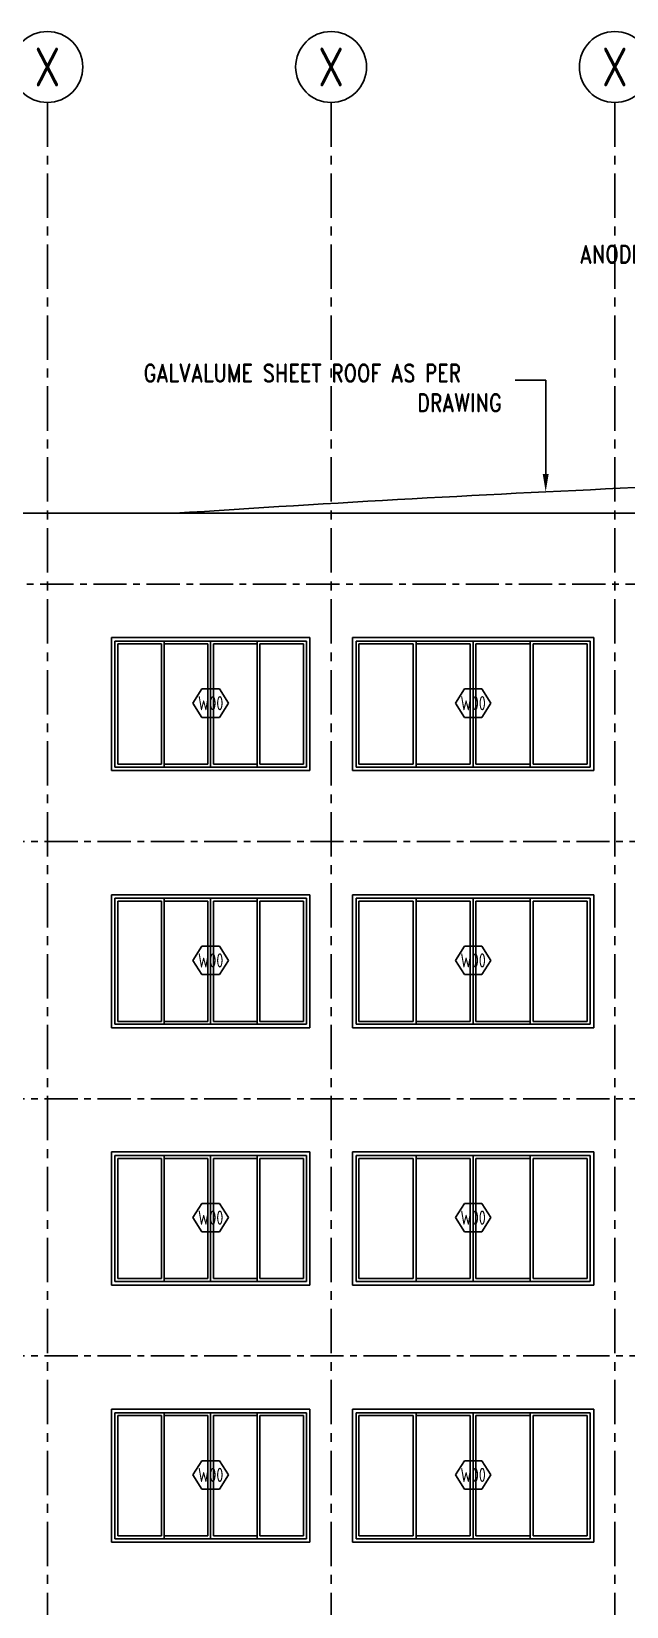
# Model space of a CAD drawing. Header units: millimetres. Extents: x -661525 to 498941, y 282148 to 1359693.
# Drawn here: x -284066 to -275677, y 729933 to 752128 of the extents above; entities that cross this region are included whole.
import ezdxf
from ezdxf.enums import TextEntityAlignment as Align

# ---------------------------------------------------------------- set-up
doc = ezdxf.new("R2010")
doc.units = ezdxf.units.MM
doc.header["$LTSCALE"] = 2.5
doc.linetypes.add('CENTER', pattern=[2, 1.25, -0.25, 0.25, -0.25])
doc.layers.get('0').update_dxf_attribs({"linetype": 'CONTINUOUS'})
doc.layers.get('DEFPOINTS').update_dxf_attribs({"linetype": 'CONTINUOUS'})
for name, color, linetype in [('A-ANNO-GRID', 5, 'CENTER'), ('A-ANNO-TEXT', 7, 'CONTINUOUS'), ('A-ELEV-HEVY', 2, 'CONTINUOUS'), ('A-ELEV-MEDM', 34, 'CONTINUOUS'), ('A-ELEV-THIN', 8, 'CONTINUOUS'), ('I-ANNO-NOTE', 11, 'CONTINUOUS')]:
    doc.layers.add(name, color=color, linetype=linetype)
doc.styles.add('ISOCP', font='isocp.shx', dxfattribs={"width": 0.8})
doc.styles.add('ROMAND', font='ROMAND')

msp = doc.modelspace()

# ---------------------------------------------------------------- linework, layer by layer
at = {"color": 253}
for p, q in [((-281789.7, 742662.8), (-281663.4, 742862.8)), ((-281663.4, 742862.8), (-281416.1, 742862.8)), ((-281416.1, 742862.8), (-281289.7, 742662.8)), ((-278089.7, 742662.8), (-277963.4, 742862.8)), ((-277963.4, 742862.8), (-277716.1, 742862.8)), ((-277716.1, 742862.8), (-277589.7, 742662.8))]:
    msp.add_line(p, q, dxfattribs=at)
at = {"color": 252}
for p, q in [((-281663.4, 742462.8), (-281789.7, 742662.8)), ((-281289.7, 742662.8), (-281416.1, 742462.8)), ((-277963.4, 742462.8), (-278089.7, 742662.8)), ((-277589.7, 742662.8), (-277716.1, 742462.8)), ((-281416.1, 742462.8), (-281663.4, 742462.8)), ((-277716.1, 742462.8), (-277963.4, 742462.8)), ((-281789.7, 739037.8), (-281663.4, 739237.8)), ((-281663.4, 739237.8), (-281416.1, 739237.8)), ((-281416.1, 739237.8), (-281289.7, 739037.8)), ((-278089.7, 739037.8), (-277963.4, 739237.8)), ((-277963.4, 739237.8), (-277716.1, 739237.8)), ((-277716.1, 739237.8), (-277589.7, 739037.8)), ((-281663.4, 738837.8), (-281789.7, 739037.8)), ((-281289.7, 739037.8), (-281416.1, 738837.8)), ((-277963.4, 738837.8), (-278089.7, 739037.8)), ((-277589.7, 739037.8), (-277716.1, 738837.8)), ((-281416.1, 738837.8), (-281663.4, 738837.8)), ((-277716.1, 738837.8), (-277963.4, 738837.8)), ((-281789.7, 735412.8), (-281663.4, 735612.8)), ((-281663.4, 735612.8), (-281416.1, 735612.8)), ((-281416.1, 735612.8), (-281289.7, 735412.8)), ((-278089.7, 735412.8), (-277963.4, 735612.8)), ((-277963.4, 735612.8), (-277716.1, 735612.8)), ((-277716.1, 735612.8), (-277589.7, 735412.8)), ((-281663.4, 735212.8), (-281789.7, 735412.8)), ((-281289.7, 735412.8), (-281416.1, 735212.8)), ((-277963.4, 735212.8), (-278089.7, 735412.8)), ((-277589.7, 735412.8), (-277716.1, 735212.8)), ((-281416.1, 735212.8), (-281663.4, 735212.8)), ((-277716.1, 735212.8), (-277963.4, 735212.8)), ((-281789.7, 731787.8), (-281663.4, 731987.8)), ((-281663.4, 731987.8), (-281416.1, 731987.8)), ((-281416.1, 731987.8), (-281289.7, 731787.8)), ((-278089.7, 731787.8), (-277963.4, 731987.8)), ((-277963.4, 731987.8), (-277716.1, 731987.8)), ((-277716.1, 731987.8), (-277589.7, 731787.8)), ((-281663.4, 731587.8), (-281789.7, 731787.8)), ((-281289.7, 731787.8), (-281416.1, 731587.8)), ((-277963.4, 731587.8), (-278089.7, 731787.8)), ((-277589.7, 731787.8), (-277716.1, 731587.8)), ((-281416.1, 731587.8), (-281663.4, 731587.8)), ((-277716.1, 731587.8), (-277963.4, 731587.8))]:
    msp.add_line(p, q, dxfattribs=at)
at = {"color": 252, "linetype": 'Continuous'}
for centre in [(-283841.7, 751627.9), (-279842.1, 751627.9), (-275842.1, 751627.9)]:
    msp.add_circle(centre, 500, dxfattribs=at)
at = {"layer": 'A-ANNO-GRID', "color": 252, "ltscale": 200}
for p, q in [((-283839.7, 751127.9), (-283839.7, 712400.6)), ((-279839.7, 751127.9), (-279839.7, 712400.6)), ((-275839.7, 751127.9), (-275839.7, 712400.6))]:
    msp.add_line(p, q, dxfattribs=at)
at = {"layer": 'A-ANNO-GRID', "color": 253, "ltscale": 150}
msp.add_line((-218224.8, 744338.3), (-303725.9, 744338.3), dxfattribs=at)
at = {"layer": 'A-ANNO-GRID', "color": 252, "ltscale": 150}
for p, q in [((-222664.7, 740713.3), (-303725.9, 740713.3)), ((-222664.7, 737088.3), (-303725.9, 737088.3)), ((-222664.7, 733463.3), (-303725.9, 733463.3))]:
    msp.add_line(p, q, dxfattribs=at)
at = {"layer": 'A-ELEV-HEVY', "color": 252}
for p, q in [((-223114.7, 745338), (-301464.7, 745338)), ((-282939.7, 741713), (-282939.7, 743588)), ((-280139.7, 743588), (-280139.7, 741713)), ((-280139.7, 741713), (-282939.7, 741713)), ((-282939.7, 738088), (-282939.7, 739963)), ((-282939.7, 739963), (-280139.7, 739963)), ((-280139.7, 739963), (-280139.7, 738088)), ((-280139.7, 738088), (-282939.7, 738088)), ((-282939.7, 734463), (-282939.7, 736338)), ((-282939.7, 736338), (-280139.7, 736338)), ((-280139.7, 736338), (-280139.7, 734463)), ((-280139.7, 734463), (-282939.7, 734463)), ((-282939.7, 730838), (-282939.7, 732713)), ((-282939.7, 732713), (-280139.7, 732713)), ((-280139.7, 732713), (-280139.7, 730838)), ((-280139.7, 730838), (-282939.7, 730838))]:
    msp.add_line(p, q, dxfattribs=at)
at = {"layer": 'A-ELEV-HEVY', "color": 253}
msp.add_line((-282939.7, 743588), (-280139.7, 743588), dxfattribs=at)
at = {"layer": 'A-ELEV-MEDM', "color": 253}
msp.add_line((-279539.7, 743588.3), (-276139.7, 743588.3), dxfattribs=at)
at = {"layer": 'A-ELEV-MEDM', "color": 252}
for p, q in [((-279539.7, 741713.3), (-279539.7, 743588.3)), ((-276139.7, 743588.3), (-276139.7, 741713.3)), ((-276139.7, 741713.3), (-279539.7, 741713.3)), ((-279539.7, 739963.3), (-276139.7, 739963.3)), ((-279539.7, 738088.3), (-279539.7, 739963.3)), ((-276139.7, 739963.3), (-276139.7, 738088.3)), ((-276139.7, 738088.3), (-279539.7, 738088.3)), ((-279539.7, 736338.3), (-276139.7, 736338.3)), ((-279539.7, 734463.3), (-279539.7, 736338.3)), ((-276139.7, 736338.3), (-276139.7, 734463.3)), ((-276139.7, 734463.3), (-279539.7, 734463.3)), ((-279539.7, 732713.3), (-276139.7, 732713.3)), ((-279539.7, 730838.3), (-279539.7, 732713.3)), ((-276139.7, 732713.3), (-276139.7, 730838.3)), ((-276139.7, 730838.3), (-279539.7, 730838.3))]:
    msp.add_line(p, q, dxfattribs=at)
at = {"layer": 'A-ELEV-THIN', "color": 254}
for p, q in [((-282889.7, 743538.3), (-282194.7, 743538.3)), ((-282234.7, 743538.3), (-282234.7, 743538.3)), ((-282234.7, 743538.3), (-281539.7, 743538.3)), ((-280844.7, 743538.3), (-281539.7, 743538.3)), ((-280189.7, 743538.3), (-280884.7, 743538.3)), ((-280844.7, 743538.3), (-280844.7, 743538.3)), ((-279489.7, 743538.3), (-278644.7, 743538.3)), ((-278684.7, 743538.3), (-278684.7, 743538.3)), ((-278684.7, 743538.3), (-277839.7, 743538.3)), ((-276994.7, 743538.3), (-277839.7, 743538.3)), ((-276189.7, 743538.3), (-277034.7, 743538.3)), ((-276994.7, 743538.3), (-276994.7, 743538.3)), ((-282849.7, 743498.3), (-282234.7, 743498.3)), ((-282194.7, 743498.3), (-281579.7, 743498.3)), ((-280884.7, 743498.3), (-281499.7, 743498.3)), ((-280229.7, 743498.3), (-280844.7, 743498.3)), ((-279449.7, 743498.3), (-278684.7, 743498.3)), ((-278644.7, 743498.3), (-277879.7, 743498.3)), ((-277034.7, 743498.3), (-277799.7, 743498.3)), ((-276229.7, 743498.3), (-276994.7, 743498.3))]:
    msp.add_line(p, q, dxfattribs=at)
at = {"layer": 'A-ELEV-THIN', "color": 252}
for p, q in [((-282889.7, 741763.3), (-282889.7, 743538.3)), ((-282194.7, 743538.3), (-282194.7, 741763.3)), ((-281539.7, 743538.3), (-281539.7, 741763.3)), ((-281539.7, 743538.3), (-281539.7, 741763.3)), ((-280884.7, 743538.3), (-280884.7, 741763.3)), ((-280189.7, 741763.3), (-280189.7, 743538.3)), ((-279489.7, 741763.3), (-279489.7, 743538.3)), ((-278644.7, 743538.3), (-278644.7, 741763.3)), ((-277839.7, 743538.3), (-277839.7, 741763.3)), ((-277839.7, 743538.3), (-277839.7, 741763.3)), ((-277034.7, 743538.3), (-277034.7, 741763.3)), ((-276189.7, 741763.3), (-276189.7, 743538.3)), ((-282849.7, 741803.3), (-282849.7, 743498.3)), ((-282234.7, 743498.3), (-282234.7, 741803.3)), ((-281579.7, 743498.3), (-281579.7, 741803.3)), ((-281499.7, 743498.3), (-281499.7, 741803.3)), ((-280844.7, 743498.3), (-280844.7, 741803.3)), ((-280229.7, 741803.3), (-280229.7, 743498.3)), ((-279449.7, 741803.3), (-279449.7, 743498.3)), ((-278684.7, 743498.3), (-278684.7, 741803.3)), ((-277879.7, 743498.3), (-277879.7, 741803.3)), ((-277799.7, 743498.3), (-277799.7, 741803.3)), ((-276994.7, 743498.3), (-276994.7, 741803.3)), ((-276229.7, 741803.3), (-276229.7, 743498.3)), ((-282194.7, 741763.3), (-282889.7, 741763.3)), ((-282234.7, 741803.3), (-282849.7, 741803.3)), ((-281539.7, 741763.3), (-282234.7, 741763.3)), ((-281579.7, 741803.3), (-282194.7, 741803.3)), ((-281539.7, 741763.3), (-280844.7, 741763.3)), ((-281499.7, 741803.3), (-280884.7, 741803.3)), ((-280884.7, 741763.3), (-280189.7, 741763.3)), ((-280844.7, 741803.3), (-280229.7, 741803.3)), ((-278644.7, 741763.3), (-279489.7, 741763.3)), ((-278684.7, 741803.3), (-279449.7, 741803.3)), ((-277839.7, 741763.3), (-278684.7, 741763.3)), ((-277879.7, 741803.3), (-278644.7, 741803.3)), ((-277839.7, 741763.3), (-276994.7, 741763.3)), ((-277799.7, 741803.3), (-277034.7, 741803.3)), ((-277034.7, 741763.3), (-276189.7, 741763.3)), ((-276994.7, 741803.3), (-276229.7, 741803.3)), ((-282889.7, 739913.3), (-282194.7, 739913.3)), ((-282889.7, 738138.3), (-282889.7, 739913.3)), ((-282849.7, 739873.3), (-282234.7, 739873.3)), ((-282849.7, 738178.3), (-282849.7, 739873.3)), ((-282234.7, 739913.3), (-282234.7, 739913.3)), ((-282234.7, 739913.3), (-281539.7, 739913.3)), ((-282234.7, 739873.3), (-282234.7, 738178.3)), ((-282194.7, 739913.3), (-282194.7, 738138.3)), ((-282194.7, 739873.3), (-281579.7, 739873.3)), ((-281579.7, 739873.3), (-281579.7, 738178.3)), ((-280844.7, 739913.3), (-281539.7, 739913.3)), ((-281539.7, 739913.3), (-281539.7, 738138.3)), ((-281539.7, 739913.3), (-281539.7, 738138.3)), ((-280884.7, 739873.3), (-281499.7, 739873.3)), ((-281499.7, 739873.3), (-281499.7, 738178.3)), ((-280189.7, 739913.3), (-280884.7, 739913.3)), ((-280884.7, 739913.3), (-280884.7, 738138.3)), ((-280844.7, 739913.3), (-280844.7, 739913.3)), ((-280229.7, 739873.3), (-280844.7, 739873.3)), ((-280844.7, 739873.3), (-280844.7, 738178.3)), ((-280229.7, 738178.3), (-280229.7, 739873.3)), ((-280189.7, 738138.3), (-280189.7, 739913.3)), ((-279489.7, 739913.3), (-278644.7, 739913.3)), ((-279489.7, 738138.3), (-279489.7, 739913.3)), ((-279449.7, 739873.3), (-278684.7, 739873.3)), ((-279449.7, 738178.3), (-279449.7, 739873.3)), ((-278684.7, 739913.3), (-278684.7, 739913.3)), ((-278684.7, 739913.3), (-277839.7, 739913.3)), ((-278684.7, 739873.3), (-278684.7, 738178.3)), ((-278644.7, 739913.3), (-278644.7, 738138.3)), ((-278644.7, 739873.3), (-277879.7, 739873.3)), ((-277879.7, 739873.3), (-277879.7, 738178.3)), ((-276994.7, 739913.3), (-277839.7, 739913.3)), ((-277839.7, 739913.3), (-277839.7, 738138.3)), ((-277839.7, 739913.3), (-277839.7, 738138.3)), ((-277034.7, 739873.3), (-277799.7, 739873.3)), ((-277799.7, 739873.3), (-277799.7, 738178.3)), ((-276189.7, 739913.3), (-277034.7, 739913.3)), ((-277034.7, 739913.3), (-277034.7, 738138.3)), ((-276994.7, 739913.3), (-276994.7, 739913.3)), ((-276229.7, 739873.3), (-276994.7, 739873.3)), ((-276994.7, 739873.3), (-276994.7, 738178.3)), ((-276229.7, 738178.3), (-276229.7, 739873.3)), ((-276189.7, 738138.3), (-276189.7, 739913.3)), ((-282194.7, 738138.3), (-282889.7, 738138.3)), ((-282234.7, 738178.3), (-282849.7, 738178.3)), ((-281539.7, 738138.3), (-282234.7, 738138.3)), ((-281579.7, 738178.3), (-282194.7, 738178.3)), ((-281539.7, 738138.3), (-280844.7, 738138.3)), ((-281499.7, 738178.3), (-280884.7, 738178.3)), ((-280884.7, 738138.3), (-280189.7, 738138.3)), ((-280844.7, 738178.3), (-280229.7, 738178.3)), ((-278644.7, 738138.3), (-279489.7, 738138.3)), ((-278684.7, 738178.3), (-279449.7, 738178.3)), ((-277839.7, 738138.3), (-278684.7, 738138.3)), ((-277879.7, 738178.3), (-278644.7, 738178.3)), ((-277839.7, 738138.3), (-276994.7, 738138.3)), ((-277799.7, 738178.3), (-277034.7, 738178.3)), ((-277034.7, 738138.3), (-276189.7, 738138.3)), ((-276994.7, 738178.3), (-276229.7, 738178.3)), ((-282889.7, 736288.3), (-282194.7, 736288.3)), ((-282889.7, 734513.3), (-282889.7, 736288.3)), ((-282849.7, 736248.3), (-282234.7, 736248.3)), ((-282849.7, 734553.3), (-282849.7, 736248.3)), ((-282234.7, 736288.3), (-282234.7, 736288.3)), ((-282234.7, 736288.3), (-281539.7, 736288.3)), ((-282234.7, 736248.3), (-282234.7, 734553.3)), ((-282194.7, 736288.3), (-282194.7, 734513.3)), ((-282194.7, 736248.3), (-281579.7, 736248.3)), ((-281579.7, 736248.3), (-281579.7, 734553.3)), ((-280844.7, 736288.3), (-281539.7, 736288.3)), ((-281539.7, 736288.3), (-281539.7, 734513.3)), ((-281539.7, 736288.3), (-281539.7, 734513.3)), ((-280884.7, 736248.3), (-281499.7, 736248.3)), ((-281499.7, 736248.3), (-281499.7, 734553.3)), ((-280189.7, 736288.3), (-280884.7, 736288.3)), ((-280884.7, 736288.3), (-280884.7, 734513.3)), ((-280844.7, 736288.3), (-280844.7, 736288.3)), ((-280229.7, 736248.3), (-280844.7, 736248.3)), ((-280844.7, 736248.3), (-280844.7, 734553.3)), ((-280229.7, 734553.3), (-280229.7, 736248.3)), ((-280189.7, 734513.3), (-280189.7, 736288.3)), ((-279489.7, 736288.3), (-278644.7, 736288.3)), ((-279489.7, 734513.3), (-279489.7, 736288.3)), ((-279449.7, 736248.3), (-278684.7, 736248.3)), ((-279449.7, 734553.3), (-279449.7, 736248.3)), ((-278684.7, 736288.3), (-278684.7, 736288.3)), ((-278684.7, 736288.3), (-277839.7, 736288.3)), ((-278684.7, 736248.3), (-278684.7, 734553.3)), ((-278644.7, 736288.3), (-278644.7, 734513.3)), ((-278644.7, 736248.3), (-277879.7, 736248.3)), ((-277879.7, 736248.3), (-277879.7, 734553.3)), ((-276994.7, 736288.3), (-277839.7, 736288.3)), ((-277839.7, 736288.3), (-277839.7, 734513.3)), ((-277839.7, 736288.3), (-277839.7, 734513.3)), ((-277034.7, 736248.3), (-277799.7, 736248.3)), ((-277799.7, 736248.3), (-277799.7, 734553.3)), ((-276189.7, 736288.3), (-277034.7, 736288.3)), ((-277034.7, 736288.3), (-277034.7, 734513.3)), ((-276994.7, 736288.3), (-276994.7, 736288.3)), ((-276229.7, 736248.3), (-276994.7, 736248.3)), ((-276994.7, 736248.3), (-276994.7, 734553.3)), ((-276229.7, 734553.3), (-276229.7, 736248.3)), ((-276189.7, 734513.3), (-276189.7, 736288.3)), ((-282194.7, 734513.3), (-282889.7, 734513.3)), ((-282234.7, 734553.3), (-282849.7, 734553.3)), ((-281539.7, 734513.3), (-282234.7, 734513.3)), ((-281579.7, 734553.3), (-282194.7, 734553.3)), ((-281539.7, 734513.3), (-280844.7, 734513.3)), ((-281499.7, 734553.3), (-280884.7, 734553.3)), ((-280884.7, 734513.3), (-280189.7, 734513.3)), ((-280844.7, 734553.3), (-280229.7, 734553.3)), ((-278644.7, 734513.3), (-279489.7, 734513.3)), ((-278684.7, 734553.3), (-279449.7, 734553.3)), ((-277839.7, 734513.3), (-278684.7, 734513.3)), ((-277879.7, 734553.3), (-278644.7, 734553.3)), ((-277839.7, 734513.3), (-276994.7, 734513.3)), ((-277799.7, 734553.3), (-277034.7, 734553.3)), ((-277034.7, 734513.3), (-276189.7, 734513.3)), ((-276994.7, 734553.3), (-276229.7, 734553.3)), ((-282889.7, 732663.3), (-282194.7, 732663.3)), ((-282889.7, 730888.3), (-282889.7, 732663.3)), ((-282234.7, 732663.3), (-282234.7, 732663.3)), ((-282234.7, 732663.3), (-281539.7, 732663.3)), ((-282194.7, 732663.3), (-282194.7, 730888.3)), ((-280844.7, 732663.3), (-281539.7, 732663.3)), ((-281539.7, 732663.3), (-281539.7, 730888.3)), ((-281539.7, 732663.3), (-281539.7, 730888.3)), ((-280189.7, 732663.3), (-280884.7, 732663.3)), ((-280884.7, 732663.3), (-280884.7, 730888.3)), ((-280844.7, 732663.3), (-280844.7, 732663.3)), ((-280189.7, 730888.3), (-280189.7, 732663.3)), ((-279489.7, 732663.3), (-278644.7, 732663.3)), ((-279489.7, 730888.3), (-279489.7, 732663.3)), ((-278684.7, 732663.3), (-278684.7, 732663.3)), ((-278684.7, 732663.3), (-277839.7, 732663.3)), ((-278644.7, 732663.3), (-278644.7, 730888.3)), ((-276994.7, 732663.3), (-277839.7, 732663.3)), ((-277839.7, 732663.3), (-277839.7, 730888.3)), ((-277839.7, 732663.3), (-277839.7, 730888.3)), ((-276189.7, 732663.3), (-277034.7, 732663.3)), ((-277034.7, 732663.3), (-277034.7, 730888.3)), ((-276994.7, 732663.3), (-276994.7, 732663.3)), ((-276189.7, 730888.3), (-276189.7, 732663.3)), ((-282849.7, 732623.3), (-282234.7, 732623.3)), ((-282849.7, 730928.3), (-282849.7, 732623.3)), ((-282234.7, 732623.3), (-282234.7, 730928.3)), ((-282194.7, 732623.3), (-281579.7, 732623.3)), ((-281579.7, 732623.3), (-281579.7, 730928.3)), ((-280884.7, 732623.3), (-281499.7, 732623.3)), ((-281499.7, 732623.3), (-281499.7, 730928.3)), ((-280229.7, 732623.3), (-280844.7, 732623.3)), ((-280844.7, 732623.3), (-280844.7, 730928.3)), ((-280229.7, 730928.3), (-280229.7, 732623.3)), ((-279449.7, 732623.3), (-278684.7, 732623.3)), ((-279449.7, 730928.3), (-279449.7, 732623.3)), ((-278684.7, 732623.3), (-278684.7, 730928.3)), ((-278644.7, 732623.3), (-277879.7, 732623.3)), ((-277879.7, 732623.3), (-277879.7, 730928.3)), ((-277034.7, 732623.3), (-277799.7, 732623.3)), ((-277799.7, 732623.3), (-277799.7, 730928.3)), ((-276229.7, 732623.3), (-276994.7, 732623.3)), ((-276994.7, 732623.3), (-276994.7, 730928.3)), ((-276229.7, 730928.3), (-276229.7, 732623.3)), ((-282194.7, 730888.3), (-282889.7, 730888.3)), ((-282234.7, 730928.3), (-282849.7, 730928.3)), ((-281539.7, 730888.3), (-282234.7, 730888.3)), ((-281579.7, 730928.3), (-282194.7, 730928.3)), ((-281539.7, 730888.3), (-280844.7, 730888.3)), ((-281499.7, 730928.3), (-280884.7, 730928.3)), ((-280884.7, 730888.3), (-280189.7, 730888.3)), ((-280844.7, 730928.3), (-280229.7, 730928.3)), ((-278644.7, 730888.3), (-279489.7, 730888.3)), ((-278684.7, 730928.3), (-279449.7, 730928.3)), ((-277839.7, 730888.3), (-278684.7, 730888.3)), ((-277879.7, 730928.3), (-278644.7, 730928.3)), ((-277839.7, 730888.3), (-276994.7, 730888.3)), ((-277799.7, 730928.3), (-277034.7, 730928.3)), ((-277034.7, 730888.3), (-276189.7, 730888.3)), ((-276994.7, 730928.3), (-276229.7, 730928.3))]:
    msp.add_line(p, q, dxfattribs=at)
msp.add_arc((-262239.6, 448419.4), 297578.9, 91.232372, 93.816277, dxfattribs=at)
at = {"layer": 'DEFPOINTS', "color": 253}
for p, q in [((-280139.7, 743588.3), (-282939.7, 743588.3)), ((-276139.7, 743588.3), (-279539.7, 743588.3))]:
    msp.add_line(p, q, dxfattribs=at)
at = {"layer": 'DEFPOINTS', "color": 252}
for p, q in [((-282939.7, 743588.3), (-282939.7, 741713.3)), ((-280139.7, 741713.3), (-280139.7, 743588.3)), ((-279539.7, 743588.3), (-279539.7, 741713.3)), ((-276139.7, 741713.3), (-276139.7, 743588.3)), ((-282939.7, 741713.3), (-280139.7, 741713.3)), ((-279539.7, 741713.3), (-276139.7, 741713.3)), ((-280139.7, 739963.3), (-282939.7, 739963.3)), ((-282939.7, 739963.3), (-282939.7, 738088.3)), ((-280139.7, 738088.3), (-280139.7, 739963.3)), ((-276139.7, 739963.3), (-279539.7, 739963.3)), ((-279539.7, 739963.3), (-279539.7, 738088.3)), ((-276139.7, 738088.3), (-276139.7, 739963.3)), ((-282939.7, 738088.3), (-280139.7, 738088.3)), ((-279539.7, 738088.3), (-276139.7, 738088.3)), ((-280139.7, 736338.3), (-282939.7, 736338.3)), ((-282939.7, 736338.3), (-282939.7, 734463.3)), ((-280139.7, 734463.3), (-280139.7, 736338.3)), ((-276139.7, 736338.3), (-279539.7, 736338.3)), ((-279539.7, 736338.3), (-279539.7, 734463.3)), ((-276139.7, 734463.3), (-276139.7, 736338.3)), ((-282939.7, 734463.3), (-280139.7, 734463.3)), ((-279539.7, 734463.3), (-276139.7, 734463.3)), ((-280139.7, 732713.3), (-282939.7, 732713.3)), ((-282939.7, 732713.3), (-282939.7, 730838.3)), ((-280139.7, 730838.3), (-280139.7, 732713.3)), ((-276139.7, 732713.3), (-279539.7, 732713.3)), ((-279539.7, 732713.3), (-279539.7, 730838.3)), ((-276139.7, 730838.3), (-276139.7, 732713.3)), ((-282939.7, 730838.3), (-280139.7, 730838.3)), ((-279539.7, 730838.3), (-276139.7, 730838.3))]:
    msp.add_line(p, q, dxfattribs=at)
at = {"layer": 'I-ANNO-NOTE', "color": 252, "linetype": 'Continuous'}
for p, q in [((-276816.5, 747215.1), (-277246.2, 747215.1)), ((-276816.5, 745891), (-276816.5, 747215.1))]:
    msp.add_line(p, q, dxfattribs=at)
msp.add_solid([(-276858.2, 745891), (-276816.5, 745641), (-276774.8, 745891)], dxfattribs=at)

# ---------------------------------------------------------------- texts
at = {"color": 252, "linetype": 'Continuous', "style": 'ISOCP', "text_generation_flag": 4, "width": 0.8}
for p in [(-283841.7, 751627.9), (-279842.1, 751627.9), (-275842.1, 751627.9)]:
    msp.add_attdef('X', text='X', height=550, rotation=180, dxfattribs=at).set_placement(p, align=Align.MIDDLE_CENTER)
at = {"color": 252, "style": 'ISOCP', "width": 0.8}
for p in [(-281539.7, 742662.8), (-277839.7, 742662.8), (-281539.7, 739037.8), (-277839.7, 739037.8), (-281539.7, 735412.8), (-277839.7, 735412.8), (-281539.7, 731787.8), (-277839.7, 731787.8)]:
    msp.add_attdef('W00', text='-', height=200, dxfattribs=at).set_placement(p, align=Align.MIDDLE_CENTER)
at = {"layer": 'A-ANNO-TEXT', "color": 252, "style": 'ROMAND', "width": 0.8}
msp.add_text('ANODIZED ALUMINUM LOUVERED AS', height=250, dxfattribs=at).set_placement((-276335.4, 748863.5))
at = {"layer": 'I-ANNO-NOTE', "color": 252, "style": 'ROMAND', "width": 0.8}
for s, p in [('GALVALUME SHEET ROOF AS PER', (-282485.1, 747189.6)), ('DRAWING', (-278627.1, 746771.2))]:
    msp.add_text(s, height=250, dxfattribs=at).set_placement(p)

doc.saveas('drawing.dxf')
